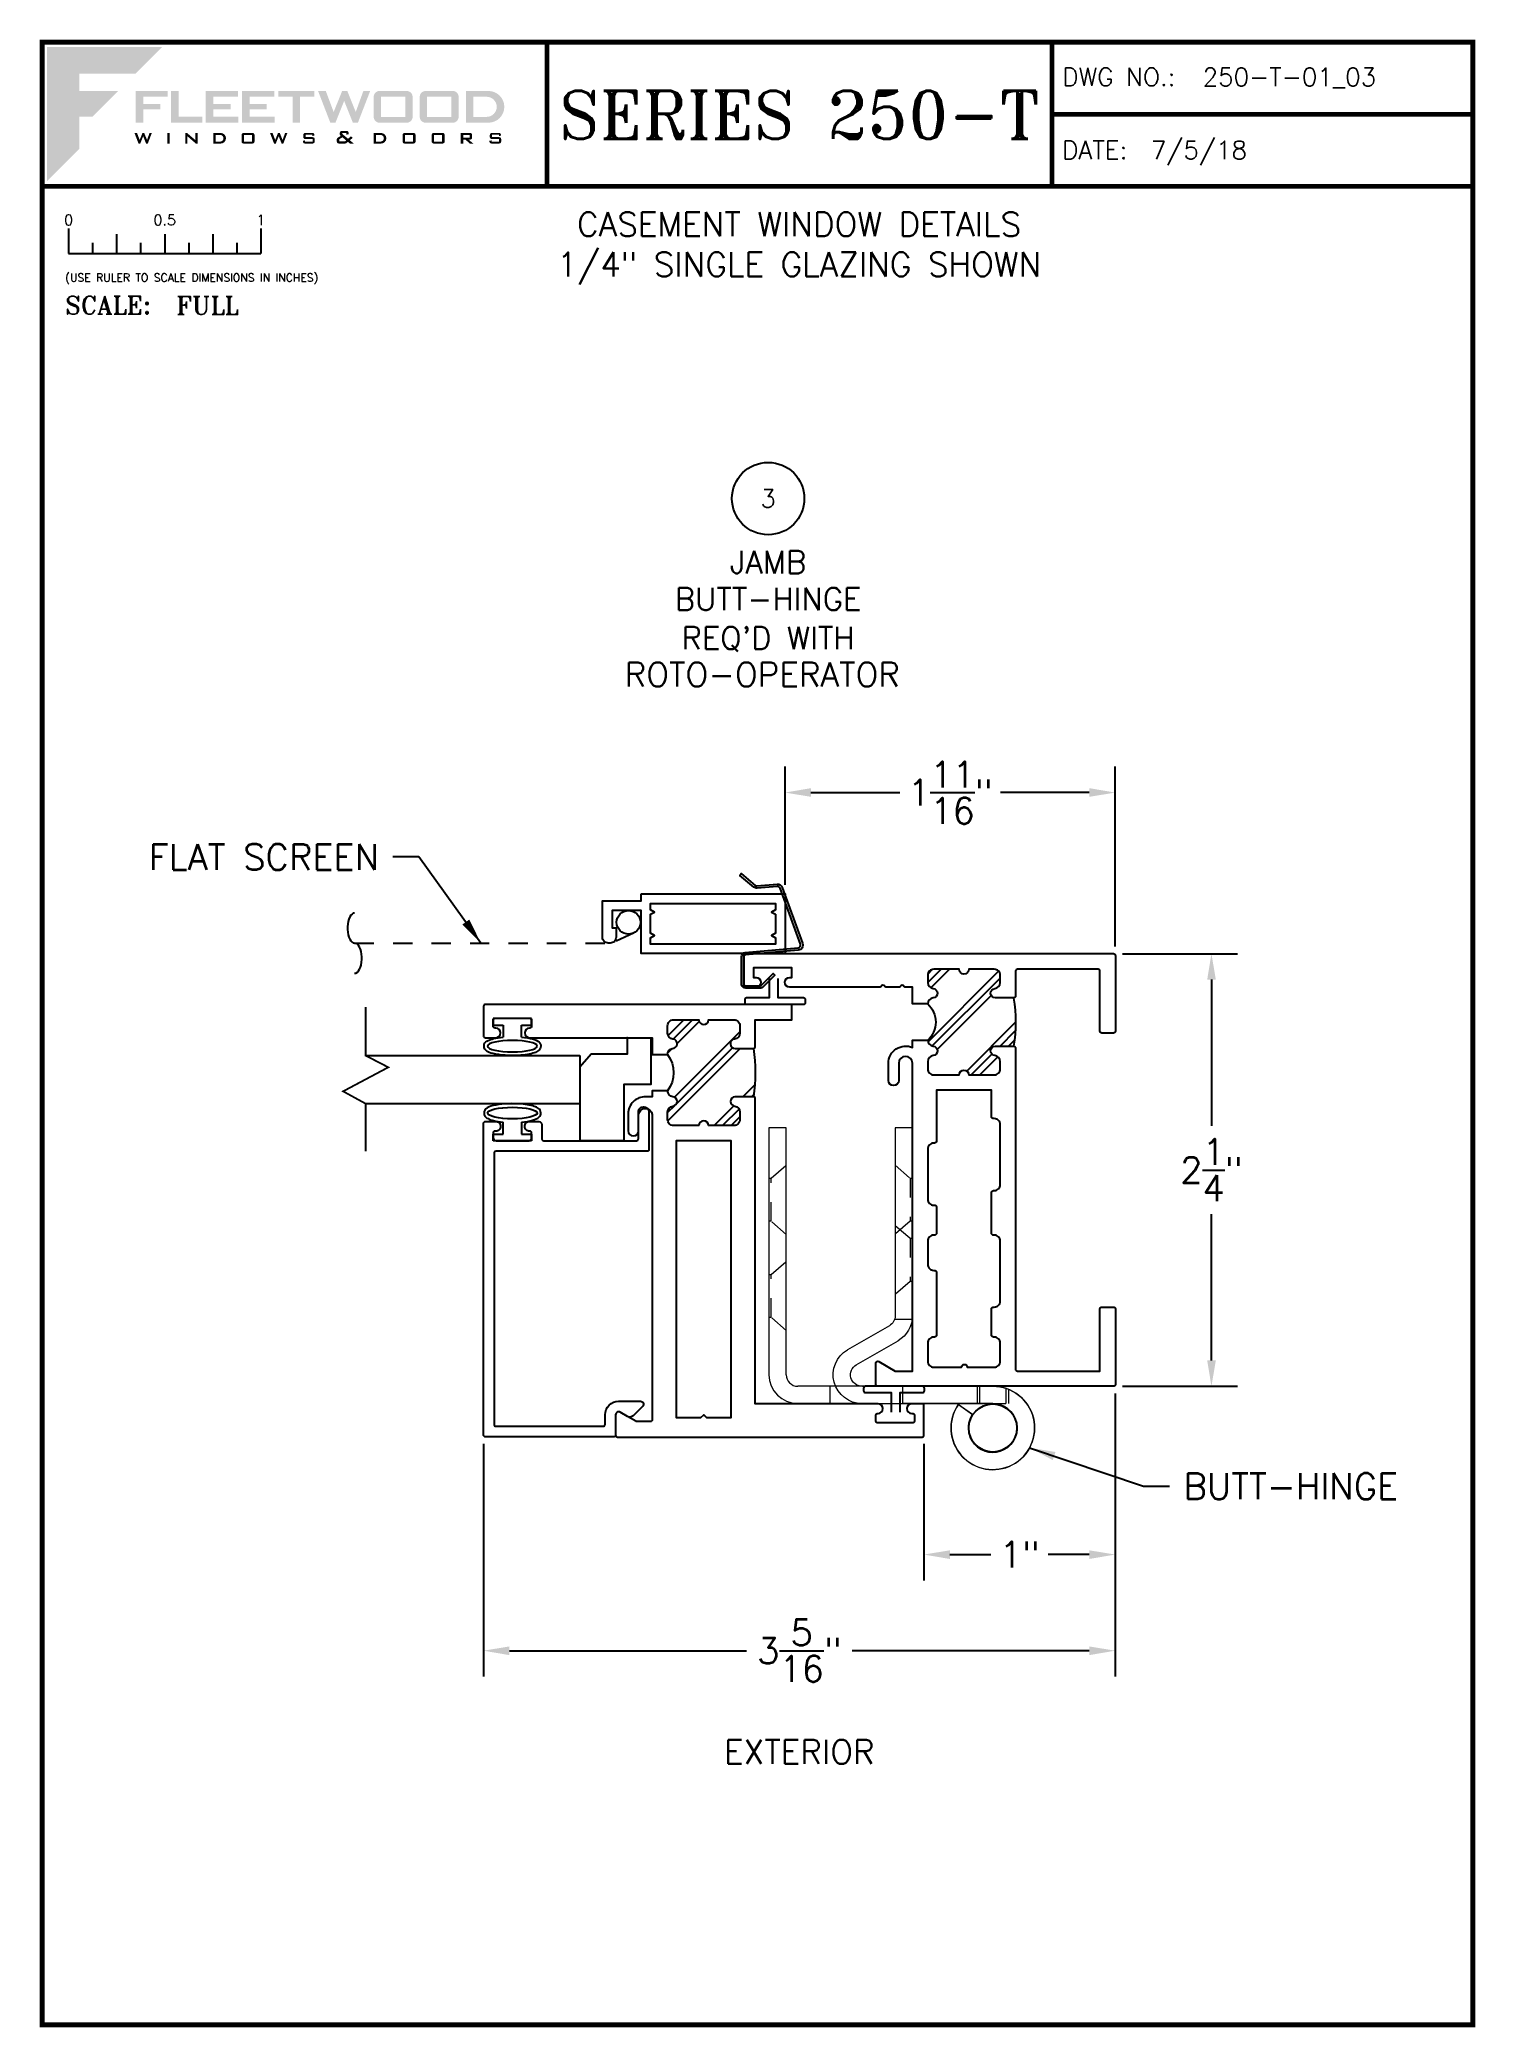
# Paper-space layout 'DETAIL 3' of a CAD drawing. Extents: x 0.3 to 7.8, y 0.1 to 10.4.
# The model-space entities are those that its viewports show. They can reach past a viewport. Long polylines and large blocks are cut down to what shows.
import ezdxf
from ezdxf.enums import TextEntityAlignment as Align

# ---------------------------------------------------------------- set-up
doc = ezdxf.new("R2010")
doc.units = 0
doc.header["$LTSCALE"] = 0.25
doc.header["$MEASUREMENT"] = 0
doc.linetypes.add('HIDDEN', pattern=[0.375, 0.25, -0.125])
doc.layers.get('0').update_dxf_attribs({"linetype": 'CONTINUOUS'})
doc.layers.get('DEFPOINTS').update_dxf_attribs({"linetype": 'CONTINUOUS'})
for name, color, linetype in [('DIM', 7, 'CONTINUOUS'), ('FRAME', 1, 'CONTINUOUS'), ('GLASS', 7, 'CONTINUOUS'), ('MISC', 7, 'CONTINUOUS'), ('SCREEN', 92, 'CONTINUOUS'), ('SCREEN_CLIP', 7, 'CONTINUOUS'), ('VENT', 5, 'CONTINUOUS'), ('YK_GLASS_STOP', 5, 'CONTINUOUS')]:
    doc.layers.add(name, color=color, linetype=linetype)
doc.layers.add('VP', color=40, linetype='CONTINUOUS', plot=False)
doc.layers.get('VP').off()
doc.styles.add('ROMANS', font='romans')
doc.styles.add('ROMANT', font='romant')
doc.styles.add('SIMPLEX-094', font='simplex.shx', dxfattribs={"height": 0.094})
doc.styles.get("Standard").update_dxf_attribs({"font": 'simplex.shx'})
doc.dimstyles.new('FULL SCALE', dxfattribs={"dimscale": 0.75, "dimtxt": 0.18, "dimasz": 0.18, "dimexe": 0.18, "dimexo": 0.0625, "dimgap": 0.096, "dimtad": 0, "dimtih": 1, "dimtoh": 1, "dimdec": 4, "dimzin": 0, "dimdsep": 46, "dimlunit": 4, "dimtxsty": 'Standard', "dimcen": 0.09, "dimadec": 0, "dimazin": 0, "dimtfac": 1, "dimtdec": 4, "dimtofl": 0, "dimtmove": 0, "dimatfit": 3, "dimfxl": 0, "dimtolj": 1, "dimtzin": 0, "dimarcsym": 0})

# ---------------------------------------------------------------- blocks, each defined once
blk = doc.blocks.new('sectball')
blk.add_circle((0, 0), 0.125)
blk.add_attdef('NO', text='', height=0.062).set_placement((0, 0), align=Align.MIDDLE_CENTER)
for tag, p in [('LINE1', (0, -0.2588)), ('LINE2', (0, -0.3864)), ('LINE3', (0, -0.5214))]:
    blk.add_attdef(tag, text='', height=0.078).set_placement(p, align=Align.CENTER)
blk = doc.blocks.new('*D43')
at = {"layer": 'DEFPOINTS', "color": 0}
for p in [(5.892, 3.456), (2.607, 3.193), (5.892, 2.071)]:
    blk.add_point(p, dxfattribs=at)
at = {"layer": 'DIM', "color": 0, "lineweight": -2}
for p, q in [((5.892, 3.409), (5.892, 1.936)), ((2.607, 3.146), (2.607, 1.936)), ((2.742, 2.071), (3.975, 2.071)), ((5.757, 2.071), (4.524, 2.071))]:
    blk.add_line(p, q, dxfattribs=at)
at = {"layer": 'DIM', "color": 0}
for points in [[(2.742, 2.093), (2.742, 2.048), (2.607, 2.071)], [(5.757, 2.093), (5.757, 2.048), (5.892, 2.071)]]:
    blk.add_solid(points, dxfattribs=at)
at = {"layer": 'DIM', "color": 0, "insert": (4.25, 2.071), "char_height": 0.135, "attachment_point": 5}
blk.add_mtext('\\A1;3{\\H1.000000x;\\S5/16;}"', dxfattribs=at)
blk = doc.blocks.new('*D94')
at = {"color": 0, "lineweight": -2}
for p, q in [((5.892, 3.409), (5.892, 2.436)), ((4.897, 3.146), (4.897, 2.436)), ((5.032, 2.571), (5.245, 2.571)), ((5.757, 2.571), (5.544, 2.571))]:
    blk.add_line(p, q, dxfattribs=at)
at = {"color": 0}
for points in [[(5.032, 2.593), (5.032, 2.548), (4.897, 2.571)], [(5.757, 2.593), (5.757, 2.548), (5.892, 2.571)]]:
    blk.add_solid(points, dxfattribs=at)
at = {"layer": 'DEFPOINTS', "color": 0}
for p in [(5.892, 3.456), (4.897, 3.193), (4.897, 2.571)]:
    blk.add_point(p, dxfattribs=at)
at = {"color": 0, "insert": (5.395, 2.571), "char_height": 0.135, "attachment_point": 5}
blk.add_mtext('\\A1;1"', dxfattribs=at)
blk = doc.blocks.new('*D99')
at = {"color": 0, "lineweight": -2}
for p, q in [((5.929, 5.696), (6.527, 5.696)), ((6.392, 5.561), (6.392, 4.8)), ((6.392, 3.581), (6.392, 4.341)), ((5.929, 3.446), (6.527, 3.446))]:
    blk.add_line(p, q, dxfattribs=at)
at = {"color": 0}
for points in [[(6.37, 5.561), (6.415, 5.561), (6.392, 5.696)], [(6.37, 3.581), (6.415, 3.581), (6.392, 3.446)]]:
    blk.add_solid(points, dxfattribs=at)
at = {"layer": 'DEFPOINTS', "color": 0}
for p in [(5.882, 5.696), (5.882, 3.446), (6.392, 3.446)]:
    blk.add_point(p, dxfattribs=at)
at = {"color": 0, "insert": (6.392, 4.571), "char_height": 0.135, "attachment_point": 5}
blk.add_mtext('\\A1;2{\\H1.000000x;\\S1/4;}"', dxfattribs=at)
blk = doc.blocks.new('Full')
for p, q in [((0.137, -0.219), (0.137, -0.35)), ((0.262, -0.294), (0.262, -0.35)), ((0.387, -0.249), (0.387, -0.35)), ((0.512, -0.294), (0.512, -0.35)), ((0.637, -0.249), (0.637, -0.35)), ((0.762, -0.294), (0.762, -0.35)), ((0.887, -0.249), (0.887, -0.35)), ((1.012, -0.294), (1.012, -0.35)), ((1.137, -0.219), (1.137, -0.35)), ((0.137, -0.35), (1.137, -0.35))]:
    blk.add_line(p, q)
for s, p in [('0', (0.137, -0.219)), ('0.5', (0.637, -0.219)), ('1', (1.137, -0.219))]:
    blk.add_text(s, height=0.055).set_placement(p, align=Align.BOTTOM_CENTER)
at = {"style": 'ROMANS'}
blk.add_text('(USE RULER TO SCALE DIMENSIONS IN INCHES)', height=0.04115, dxfattribs=at).set_placement((0.12, -0.495))
blk = doc.blocks.new('Fleetwood_Logo_6-10-15')
h = blk.add_hatch(color=154)
h.dxf.hatch_style = 1
h.paths.add_polyline_path([(0.2526, -0.0017), (0.0019, -0.0017), (0.0019, -0.2942), (0.0725, -0.2236), (0.0725, -0.1535), (0.1007, -0.1535), (0.1567, -0.0976), (0.0725, -0.0976), (0.0725, -0.0596), (0.1946, -0.0596)])
h = blk.add_hatch(color=251)
h.dxf.hatch_style = 1
h.paths.add_polyline_path([(0.2487, -0.1256), (0.2112, -0.1256), (0.2112, -0.1102), (0.2647, -0.1102), (0.2647, -0.0976), (0.1946, -0.0976), (0.1946, -0.1667), (0.2112, -0.1667), (0.2112, -0.1377), (0.2487, -0.1377)])
h = blk.add_hatch(color=251)
h.dxf.hatch_style = 1
h.paths.add_polyline_path([(0.2886, -0.0976), (0.272, -0.0976), (0.272, -0.1667), (0.3401, -0.1667), (0.3401, -0.1535), (0.2886, -0.1535)])
h = blk.add_hatch(color=251)
h.dxf.hatch_style = 1
h.paths.add_polyline_path([(0.4175, -0.0976), (0.3474, -0.0976), (0.3474, -0.1667), (0.4185, -0.1667), (0.4185, -0.1534), (0.364, -0.1534), (0.364, -0.1377), (0.4015, -0.1377), (0.4015, -0.1256), (0.364, -0.1256), (0.364, -0.1102), (0.4175, -0.1102)])
h = blk.add_hatch(color=251)
h.dxf.hatch_style = 1
h.paths.add_polyline_path([(0.4965, -0.0976), (0.4264, -0.0976), (0.4264, -0.1667), (0.4975, -0.1667), (0.4975, -0.1534), (0.443, -0.1534), (0.443, -0.1377), (0.4804, -0.1377), (0.4804, -0.1256), (0.443, -0.1256), (0.443, -0.1102), (0.4965, -0.1102)])
h = blk.add_hatch(color=251)
h.dxf.hatch_style = 1
h.paths.add_polyline_path([(0.5842, -0.0976), (0.5054, -0.0976), (0.5054, -0.1102), (0.5365, -0.1102), (0.5365, -0.1667), (0.5531, -0.1667), (0.5531, -0.1102), (0.5842, -0.1102)])
h = blk.add_hatch(color=251)
h.dxf.hatch_style = 1
h.paths.add_polyline_path([(0.6089, -0.0976), (0.5921, -0.0976), (0.6188, -0.1667), (0.63, -0.1667), (0.6489, -0.1192), (0.6679, -0.1667), (0.6789, -0.1667), (0.7056, -0.0976), (0.6908, -0.0976), (0.6742, -0.1433), (0.6558, -0.0976), (0.6446, -0.0976), (0.6261, -0.1433)])
h = blk.add_hatch(color=251)
h.dxf.hatch_style = 1
h.paths.add_polyline_path([(0.7853, -0.0976), (0.726, -0.0976, 0.414214), (0.7133, -0.1102), (0.7133, -0.154, 0.414214), (0.726, -0.1667), (0.7853, -0.1667, 0.414214), (0.798, -0.154), (0.798, -0.1102, 0.414214)])
h.paths.add_polyline_path([(0.7819, -0.1102), (0.7819, -0.154), (0.7294, -0.154), (0.7294, -0.1102)], flags=16)
h = blk.add_hatch(color=251)
h.dxf.hatch_style = 1
h.paths.add_polyline_path([(0.8856, -0.0976), (0.8262, -0.0976, 0.414214), (0.8136, -0.1102), (0.8136, -0.154, 0.414214), (0.8262, -0.1667), (0.8856, -0.1667, 0.414214), (0.8982, -0.154), (0.8982, -0.1102, 0.414214)])
h.paths.add_polyline_path([(0.8822, -0.1102), (0.8822, -0.154), (0.8296, -0.154), (0.8296, -0.1102)], flags=16)
h = blk.add_hatch(color=251)
h.dxf.hatch_style = 1
h.paths.add_polyline_path([(0.9632, -0.0976), (0.914, -0.0976), (0.914, -0.1667), (0.9632, -0.1667, 1)])
h.paths.add_polyline_path([(0.9301, -0.1102), (0.9593, -0.1102, -1), (0.9593, -0.154), (0.9301, -0.154)], flags=16)
h = blk.add_hatch(color=7)
h.dxf.hatch_style = 1
h.paths.add_polyline_path([(0.2301, -0.1891), (0.2251, -0.1891), (0.2196, -0.2043), (0.2134, -0.1891), (0.2097, -0.1891), (0.2035, -0.2043), (0.1978, -0.1891), (0.1922, -0.1891), (0.2011, -0.2121), (0.2048, -0.2121), (0.2112, -0.1963), (0.2175, -0.2121), (0.2212, -0.2121)])
h = blk.add_hatch(color=7)
h.dxf.hatch_style = 1
h.paths.add_polyline_path([(0.2691, -0.1891), (0.2637, -0.1891), (0.2637, -0.2118), (0.2637, -0.2121), (0.2691, -0.2121)])
h = blk.add_hatch(color=7)
h.dxf.hatch_style = 1
h.paths.add_polyline_path([(0.3077, -0.1964), (0.3259, -0.2121), (0.3298, -0.2121), (0.3298, -0.1891), (0.325, -0.1891), (0.325, -0.2047), (0.3067, -0.1891), (0.3029, -0.1891), (0.3029, -0.2121), (0.3077, -0.2121)])
h = blk.add_hatch(color=7)
h.dxf.hatch_style = 1
h.paths.add_polyline_path([(0.3801, -0.1891), (0.3637, -0.1891), (0.3637, -0.2121), (0.3801, -0.2121, 1)])
h.paths.add_polyline_path([(0.3691, -0.2079), (0.3691, -0.1933), (0.3788, -0.1933, -1), (0.3788, -0.2079)], flags=16)
h = blk.add_hatch(color=7)
h.dxf.hatch_style = 1
h.paths.add_polyline_path([(0.4537, -0.2079), (0.4537, -0.1933, 0.414214), (0.4495, -0.1891), (0.4297, -0.1891, 0.414214), (0.4255, -0.1933), (0.4255, -0.2079, 0.414214), (0.4297, -0.2121), (0.4495, -0.2121, 0.414214)])
h.paths.add_polyline_path([(0.4308, -0.2079), (0.4308, -0.1933), (0.4484, -0.1933), (0.4484, -0.2079)], flags=16)
h = blk.add_hatch(color=7)
h.dxf.hatch_style = 1
h.paths.add_polyline_path([(0.5253, -0.1891), (0.5203, -0.1891), (0.5148, -0.2043), (0.5087, -0.1891), (0.5049, -0.1891), (0.4988, -0.2043), (0.493, -0.1891), (0.4874, -0.1891), (0.4963, -0.2121), (0.5001, -0.2121), (0.5064, -0.1963), (0.5127, -0.2121), (0.5164, -0.2121)])
h = blk.add_hatch(color=7)
h.dxf.hatch_style = 1
h.paths.add_polyline_path([(0.5801, -0.1891), (0.5643, -0.1891, 0.414214), (0.56, -0.1933), (0.56, -0.1981, 0.414214), (0.5643, -0.2024), (0.58, -0.2024), (0.58, -0.2078), (0.5637, -0.2078), (0.5637, -0.2052), (0.5591, -0.2062), (0.5591, -0.2078, 0.414214), (0.5634, -0.2121), (0.5805, -0.2121, 0.414214), (0.5848, -0.2078), (0.5848, -0.2024, 0.414214), (0.5805, -0.1982), (0.5648, -0.1982), (0.5648, -0.193), (0.5798, -0.193), (0.5798, -0.1958), (0.5843, -0.1948), (0.5843, -0.1933, 0.414214)])
h = blk.add_hatch(color=7)
h.dxf.hatch_style = 1
h.paths.add_polyline_path([(0.645, -0.1913, -0.222262), (0.6447, -0.1906), (0.6447, -0.1892), (0.6535, -0.1892), (0.6535, -0.193), (0.6587, -0.1918), (0.6587, -0.189, 0.414214), (0.6544, -0.1847), (0.6437, -0.1847, 0.414214), (0.6394, -0.189), (0.6394, -0.1922, 0.222262), (0.6407, -0.1948), (0.6415, -0.1955), (0.6345, -0.1998, 0.260684), (0.6329, -0.2027), (0.6329, -0.2078, 0.414214), (0.6372, -0.2121), (0.6514, -0.2121, 0.17577), (0.6536, -0.2113), (0.657, -0.2085), (0.6614, -0.2121), (0.6699, -0.2121), (0.6613, -0.2049), (0.6676, -0.1997), (0.6637, -0.1964), (0.6574, -0.2017)])
h.paths.add_polyline_path([(0.6532, -0.2052), (0.6509, -0.2072, -0.17577), (0.6502, -0.2074), (0.6382, -0.2074), (0.6382, -0.2033, -0.260684), (0.6387, -0.2025), (0.6451, -0.1985)], flags=16)
h = blk.add_hatch(color=7)
h.dxf.hatch_style = 1
h.paths.add_polyline_path([(0.7294, -0.1891), (0.713, -0.1891), (0.713, -0.2121), (0.7294, -0.2121, 1)])
h.paths.add_polyline_path([(0.7184, -0.2079), (0.7184, -0.1933), (0.7281, -0.1933, -1), (0.7281, -0.2079)], flags=16)
h = blk.add_hatch(color=7)
h.dxf.hatch_style = 1
h.paths.add_polyline_path([(0.8045, -0.2079), (0.8045, -0.1933, 0.414214), (0.8003, -0.1891), (0.7805, -0.1891, 0.414214), (0.7763, -0.1933), (0.7763, -0.2079, 0.414214), (0.7805, -0.2121), (0.8003, -0.2121, 0.414214)])
h.paths.add_polyline_path([(0.7816, -0.2079), (0.7816, -0.1933), (0.7992, -0.1933), (0.7992, -0.2079)], flags=16)
h = blk.add_hatch(color=7)
h.dxf.hatch_style = 1
h.paths.add_polyline_path([(0.8678, -0.2079), (0.8678, -0.1933, 0.414214), (0.8636, -0.1891), (0.8438, -0.1891, 0.414214), (0.8396, -0.1933), (0.8396, -0.2079, 0.414214), (0.8438, -0.2121), (0.8636, -0.2121, 0.414214)])
h.paths.add_polyline_path([(0.8449, -0.2079), (0.8449, -0.1933), (0.8624, -0.1933), (0.8624, -0.2079)], flags=16)
h = blk.add_hatch(color=7)
h.dxf.hatch_style = 1
h.paths.add_polyline_path([(0.9277, -0.1993), (0.9277, -0.1933, 0.414214), (0.9235, -0.1891), (0.9028, -0.1891), (0.9028, -0.2121), (0.9082, -0.2121), (0.9082, -0.2035), (0.9131, -0.2035), (0.9224, -0.2121), (0.9303, -0.2121), (0.9197, -0.2035), (0.9235, -0.2035, 0.414214)])
h.paths.add_polyline_path([(0.9082, -0.1993), (0.9082, -0.1933), (0.9214, -0.1933, -0.414214), (0.9224, -0.1943), (0.9224, -0.1983, -0.414214), (0.9214, -0.1993)], flags=16)
h = blk.add_hatch(color=7)
h.dxf.hatch_style = 1
h.paths.add_polyline_path([(0.9867, -0.1982), (0.971, -0.1982), (0.971, -0.193), (0.9859, -0.193), (0.9859, -0.1958), (0.9905, -0.1948), (0.9905, -0.1933, 0.414214), (0.9863, -0.1891), (0.9705, -0.1891, 0.414214), (0.9662, -0.1933), (0.9662, -0.1981, 0.414214), (0.9705, -0.2024), (0.9862, -0.2024), (0.9862, -0.2078), (0.9699, -0.2078), (0.9699, -0.2052), (0.9653, -0.2062), (0.9653, -0.2078, 0.414214), (0.9696, -0.2121), (0.9867, -0.2121, 0.414214), (0.991, -0.2078), (0.991, -0.2024, 0.414214)])
blk = doc.blocks.new('A-SIZE_P')
at = {"const_width": 0.025}
blk.add_lwpolyline([(0.313, 0.125), (7.751, 0.125), (7.751, 10.437), (0.313, 10.437)], close=True, dxfattribs=at)
for points in [[(2.938, 10.437), (2.938, 9.687)], [(5.563, 10.437), (5.563, 9.687)], [(5.563, 10.062), (7.751, 10.062)], [(0.313, 9.687), (7.751, 9.687)]]:
    blk.add_lwpolyline(points, dxfattribs=at)
at = {"xscale": 2.387023416083395, "yscale": 2.387023416083395, "zscale": 2.387023416083395}
blk.add_blockref('Fleetwood_Logo_6-10-15', (0.334, 10.416), dxfattribs=at)
for s, style, p in [('DWG NO.:', 'SIMPLEX-094', (5.617, 10.209)), ('DATE:', 'SIMPLEX-094', (5.616, 9.829)), ('SCALE:', 'ROMANT', (0.433, 9.022))]:
    blk.add_text(s, height=0.094, dxfattribs=dict(style=style)).set_placement(p)
for tag, p, style in [('DWG_NO', (6.346, 10.209), 'SIMPLEX-094'), ('DATE', (6.077, 9.829), 'SIMPLEX-094'), ('SCALE', (1.011, 9.02), 'ROMANT')]:
    blk.add_attdef(tag, p, '', height=0.094, dxfattribs=dict(style=style))
for tag, height, style, width, p, p2 in [('DWG_NO_F', 0.094, 'SIMPLEX-094', 1.745692, (6.347, 10.209), (7.683, 10.209)), ('PRODUCT', 0.25, 'ROMANT', 1.390728, (3.001, 9.934), (5.5, 9.934))]:
    blk.add_attdef(tag, text='', height=height, dxfattribs=dict(style=style, width=width)).set_placement(p, p2, align=Align.FIT)
blk = doc.blocks.new('*D100')
at = {"color": 0, "lineweight": -2}
for p, q in [((4.175, 6.055), (4.175, 6.669)), ((5.892, 5.733), (5.892, 6.669)), ((4.31, 6.534), (4.772, 6.534)), ((5.757, 6.534), (5.295, 6.534))]:
    blk.add_line(p, q, dxfattribs=at)
at = {"color": 0}
for points in [[(4.31, 6.557), (4.31, 6.512), (4.175, 6.534)], [(5.757, 6.557), (5.757, 6.512), (5.892, 6.534)]]:
    blk.add_solid(points, dxfattribs=at)
at = {"layer": 'DEFPOINTS', "color": 0}
for p in [(4.175, 6.534), (4.175, 6.008), (5.892, 5.686)]:
    blk.add_point(p, dxfattribs=at)
at = {"color": 0, "insert": (5.034, 6.534), "char_height": 0.135, "attachment_point": 5}
blk.add_mtext('\\A1;1{\\H1.000000x;\\S11/16;}"', dxfattribs=at)
blk = doc.blocks.new('05P19-BLOCK-OG')
h = blk.add_hatch()
h.set_pattern_fill('PLAST', angle=45, style=0)
h.paths.add_polyline_path([(0.006, 1.12, -1), (0.006, 1.17), (0.006, 1.302, 0.414214), (-0.025, 1.333), (-0.063, 1.333, 0.38311), (-0.094, 1.305, -0.947716), (-0.143, 1.308), (-0.143, 1.403, 0.081165), (-0.394, 1.403), (-0.394, 1.308, -0.947716), (-0.443, 1.305, 0.38311), (-0.474, 1.333), (-0.512, 1.333, 0.414214), (-0.544, 1.302), (-0.544, 1.17, -1), (-0.544, 1.12), (-0.544, 0.988, 0.414214), (-0.512, 0.957), (-0.474, 0.957, 0.38311), (-0.443, 0.985, -0.898027), (-0.394, 0.985, 0.009247), (-0.394, 0.984, 0.372543), (-0.363, 0.957, -0.436275), (-0.174, 0.957, 0.38311), (-0.143, 0.985, -0.898027), (-0.094, 0.985, 0.38311), (-0.063, 0.957), (-0.025, 0.957, 0.414214), (0.006, 0.988)])
for points in [[(-0.394, 0.984, -0.009247), (-0.394, 0.985, 0.898027), (-0.443, 0.985, -0.38311), (-0.474, 0.957), (-0.512, 0.957, -0.414214), (-0.544, 0.988), (-0.544, 1.12, 1), (-0.544, 1.17), (-0.544, 1.302, -0.414214), (-0.512, 1.333), (-0.474, 1.333, -0.38311), (-0.443, 1.305, 0.947716), (-0.394, 1.308), (-0.394, 1.403, 0.414214), (-0.404, 1.413), (-2.073, 1.413, -0.414214), (-2.084, 1.423), (-2.084, 1.852), (-1.761, 1.852, 0.414214), (-1.751, 1.862), (-1.751, 1.922, 0.414214), (-1.761, 1.932), (-2.154, 1.932, 0.414214), (-2.163, 1.922), (-2.163, 0.697, 0.414214), (-2.154, 0.687), (-2.042, 0.687, 0.57735), (-2.034, 0.702), (-2.084, 0.788), (-2.084, 0.877), (-0.483, 0.877, -1), (-0.483, 0.806), (-0.572, 0.806, 1), (-0.572, 0.752), (-0.483, 0.752, 0.536675), (-0.401, 0.877), (-0.363, 0.877), (-0.363, 0.957, -0.38311), (-0.394, 0.985)], [(-0.143, 0.984, 0.009247), (-0.143, 0.985, -0.38311), (-0.174, 0.957), (-0.174, 0.877), (-0.087, 0.877), (-0.087, 0.838, 0.317837), (-0.083, 0.833, -0.707107), (-0.083, 0.814, 0.317837), (-0.087, 0.81), (-0.087, 0.738, 0.317837), (-0.083, 0.733, -0.707107), (-0.083, 0.714, 0.317837), (-0.087, 0.71), (-0.087, 0.239, 1), (-0.037, 0.239), (-0.037, 0.25), (0.014, 0.25), (0.014, 0.05), (-0.037, 0.05), (-0.037, 0.064, 1), (-0.087, 0.064), (-0.087, 0.01, 0.414214), (-0.076, 0), (0.076, 0, 0.414214), (0.087, 0.01), (0.087, 1.922, 0.414214), (0.076, 1.932), (-0.316, 1.932, 0.414214), (-0.326, 1.922), (-0.326, 1.862, 0.414214), (-0.316, 1.852), (-0.003, 1.852, -0.414214), (0.006, 1.842), (0.006, 1.423, -0.414214), (-0.003, 1.413), (-0.134, 1.413, 0.414214), (-0.143, 1.403), (-0.143, 1.308, 0.947716), (-0.094, 1.305, -0.38311), (-0.063, 1.333), (-0.025, 1.333, -0.414214), (0.006, 1.302), (0.006, 1.17, 1), (0.006, 1.12), (0.006, 0.988, -0.414214), (-0.025, 0.957), (-0.063, 0.957, -0.38311), (-0.094, 0.985, 0.898027), (-0.143, 0.985)]]:
    blk.add_lwpolyline(points, format="xyb")
blk.add_lwpolyline([(-1.377, 0.988, -0.414214), (-1.408, 0.957), (-1.529, 0.957, -0.414214), (-1.56, 0.988), (-1.56, 0.992, 0.414214), (-1.569, 1.002), (-1.897, 1.002, 0.414214), (-1.907, 0.992), (-1.907, 0.988, -0.414214), (-1.938, 0.957), (-2.032, 0.957, -0.414214), (-2.064, 0.988), (-2.064, 1.132, 1), (-2.064, 1.162), (-2.064, 1.302, -0.414214), (-2.032, 1.333), (-1.938, 1.333, -0.414214), (-1.907, 1.302), (-1.907, 1.302), (-1.907, 1.298, 0.414214), (-1.897, 1.288), (-1.761, 1.288, 0.414214), (-1.751, 1.298), (-1.751, 1.302), (-1.751, 1.302, -0.414214), (-1.72, 1.333), (-1.408, 1.333, -0.414214), (-1.377, 1.302), (-1.377, 1.302), (-1.377, 1.298, 0.414214), (-1.367, 1.288), (-1.155, 1.288, 0.414214), (-1.145, 1.298), (-1.145, 1.302), (-1.145, 1.302, -0.414214), (-1.114, 1.333), (-0.802, 1.333, -0.414214), (-0.771, 1.302), (-0.771, 1.302), (-0.771, 1.298, 0.414214), (-0.761, 1.288), (-0.623, 1.288), (-0.623, 1.002), (-0.889, 1.002, 0.414214), (-0.898, 0.992), (-0.898, 0.988, -0.414214), (-0.93, 0.957), (-1.19, 0.957, -0.414214), (-1.221, 0.988), (-1.221, 0.992, 0.414214), (-1.23, 1.002), (-1.367, 1.002, 0.414214), (-1.377, 0.992)], format="xyb", close=True)
at = {"color": 7}
for centre, radius, start, end in [((-0.269, 0.638), 0.775, 80.7195, 99.2805), ((-0.269, 0.869), 0.129, 42.8591, 137.1409)]:
    blk.add_arc(centre, radius, start, end, dxfattribs=at)
blk = doc.blocks.new('05P11-Z-BAR')
h = blk.add_hatch()
h.set_pattern_fill('PLAST', angle=45, style=0)
h.set_pattern_definition([(45, (-0.3846, -1e-07), (-0.176777, 0.176777), []), (45, (-0.4067, 0.0221), (-0.176777, 0.176777), []), (45, (-0.4288, 0.0442), (-0.176777, 0.176777), [])])
h.paths.add_polyline_path([(0.006, 1.12, -0.414214), (-0.018, 1.145, -0.414214), (0.006, 1.17), (0.006, 1.302, 0.414214), (-0.025, 1.333), (-0.063, 1.333, 0.38311), (-0.094, 1.305, -0.947716), (-0.143, 1.308), (-0.143, 1.403, 0.087329), (-0.394, 1.403), (-0.394, 1.308, -1), (-0.443, 1.308, 0.352985), (-0.473, 1.333), (-0.512, 1.333, 0.414214), (-0.544, 1.302), (-0.544, 1.17, -0.414214), (-0.518, 1.145, -0.414214), (-0.544, 1.12), (-0.544, 0.988, 0.414214), (-0.512, 0.957), (-0.474, 0.957, 0.38311), (-0.443, 0.985, -0.898027), (-0.394, 0.985, 0.38311), (-0.363, 0.957, -0.325577), (-0.174, 0.957, 0.363634), (-0.143, 0.982, -0.947716), (-0.094, 0.985, 0.38311), (-0.063, 0.957), (-0.025, 0.957, 0.414214), (0.006, 0.988)])
blk.add_line((-0.087, 0.877), (-0.087, 0.877))
for points in [[(-2.164, 2.28, -0.414214), (-2.154, 2.29), (-2.001, 2.29, -0.414214), (-1.991, 2.28), (-1.991, 2.226, -1), (-2.041, 2.226), (-2.041, 2.23, 0.414214), (-2.051, 2.24), (-2.081, 2.24, 0.414214), (-2.091, 2.23), (-2.091, 2.05, 0.414214), (-2.081, 2.04), (-2.051, 2.04, 0.414214), (-2.041, 2.05), (-2.041, 2.051, -1), (-1.991, 2.051), (-1.991, 1.413), (-0.403, 1.413, -0.414214), (-0.394, 1.403), (-0.394, 1.306, -0.888834), (-0.443, 1.306, 0.377258), (-0.474, 1.333), (-0.512, 1.333, 0.414214), (-0.544, 1.302), (-0.544, 1.17, -1), (-0.544, 1.12), (-0.544, 0.988, 0.414214), (-0.512, 0.957), (-0.474, 0.957, 0.383109), (-0.443, 0.985, -0.898027), (-0.394, 0.985, 0.38311), (-0.363, 0.957), (-0.363, 0.877), (-0.394, 0.877), (-0.394, 0.842, -0.414214), (-0.483, 0.752), (-0.571, 0.752, -1), (-0.571, 0.806), (-0.486, 0.806, 0.859155), (-0.486, 0.877), (-2.074, 0.877, 0.414214), (-2.084, 0.867), (-2.084, 0.797, 0.131652), (-2.082, 0.792), (-2.035, 0.709, -0.577353), (-2.048, 0.687), (-2.154, 0.687, -0.414214), (-2.164, 0.697), (-2.164, 2.28)], [(-0.025, 0.957, 0.414214), (0.006, 0.988), (0.006, 1.12, -1), (0.006, 1.17), (0.006, 1.302, 0.414214), (-0.025, 1.333), (-0.063, 1.333, 0.38311), (-0.094, 1.305, -0.947716), (-0.143, 1.308), (-0.143, 1.403, -0.414214), (-0.133, 1.413), (0.006, 1.413), (0.006, 1.603), (0.086, 1.603), (0.086, 0.01, -0.414214), (0.077, 0), (-0.077, 0, -0.414214), (-0.087, 0.01), (-0.087, 0.064, -1), (-0.037, 0.064), (-0.037, 0.06, 0.414214), (-0.027, 0.05), (0.003, 0.05, 0.414214), (0.014, 0.06), (0.014, 0.24, 0.414214), (0.003, 0.25), (-0.027, 0.25, 0.414214), (-0.037, 0.24), (-0.037, 0.239, -1), (-0.087, 0.239), (-0.087, 0.877), (-0.174, 0.877), (-0.174, 0.957, 0.363634), (-0.143, 0.982, -0.947716), (-0.094, 0.985, 0.38311), (-0.063, 0.957), (-0.025, 0.957)]]:
    blk.add_lwpolyline(points, format="xyb")
blk.add_lwpolyline([(-2.063, 1.16), (-2.063, 1.288), (-0.623, 1.288), (-0.623, 1.002), (-2.063, 1.002), (-2.063, 1.129), (-2.048, 1.145)], close=True)
at = {"color": 7}
for centre, radius, start, end in [((-0.269, 0.638), 0.775, 80.7195, 99.2805), ((-0.269, 0.828), 0.16, 53.9319, 126.0681)]:
    blk.add_arc(centre, radius, start, end, dxfattribs=at)
blk = doc.blocks.new('05P05-.25in_GLASS_STOP')
for p, q in [((-0.588, 0.25), (-0.623, 0.25)), ((-0.623, 0.25), (-0.623, 0.05)), ((-0.588, 0.198), (-0.588, 0.25)), ((-0.022, 0.198), (-0.022, 0.25)), ((-0.022, 0.25), (0.013, 0.25)), ((0.013, 0.25), (0.013, 0.05)), ((-0.526, 0.198), (-0.588, 0.198)), ((-0.084, 0.198), (-0.022, 0.198)), ((-0.623, 0.05), (-0.588, 0.05)), ((-0.588, 0.05), (-0.588, 0.103)), ((-0.588, 0.103), (-0.526, 0.103)), ((-0.022, 0.103), (-0.084, 0.103)), ((-0.022, 0.05), (-0.022, 0.103)), ((0.013, 0.05), (-0.022, 0.05))]:
    blk.add_line(p, q)
blk.add_lwpolyline([(-2.048, 0.632, 0.414214), (-1.978, 0.702), (-1.978, 0.817, 0.668179), (-2.003, 0.828), (-2.053, 0.778, 0.339454), (-2.057, 0.748), (-2.035, 0.71, -0.57735), (-2.048, 0.687), (-2.153, 0.687, 0.414214), (-2.163, 0.677), (-2.163, 0.01, 0.414214), (-2.153, 0), (-0.533, 0, 0.414214), (-0.523, 0.01), (-0.523, 0.064, 0.414214), (-0.548, 0.089), (-0.549, 0.089, 0.414214), (-0.573, 0.064), (-0.573, 0.06, -0.414214), (-0.583, 0.05), (-0.608, 0.05, -0.414214), (-0.623, 0.065), (-0.623, 0.235, -0.414214), (-0.608, 0.25), (-0.583, 0.25, -0.414214), (-0.573, 0.24), (-0.573, 0.239, 0.414214), (-0.549, 0.214), (-0.548, 0.214, 0.414214), (-0.523, 0.239), (-0.523, 0.288, 0.414214), (-0.538, 0.303), (-0.613, 0.303, -0.414214), (-0.623, 0.313), (-0.623, 0.795, -0.414214), (-0.613, 0.805), (-0.474, 0.805, 0.414214), (-0.447, 0.832), (-0.447, 0.833, 0.414214), (-0.474, 0.86), (-0.668, 0.86, 0.414214), (-0.678, 0.85), (-0.678, 0.065, -0.414214), (-0.688, 0.055), (-2.098, 0.055, -0.414214), (-2.108, 0.065), (-2.108, 0.622, -0.414214), (-2.098, 0.632)], format="xyb", close=True)
at = {"extrusion": (0, 0, -1)}
blk.add_ellipse((-0.479, 0.15), major_axis=(0, 0.129), ratio=0.232303, dxfattribs=at)
blk.add_ellipse((-0.131, 0.15), major_axis=(0, 0.129), ratio=0.232303)
for points in [[(-0.526, 0.198), (-0.524, 0.219), (-0.521, 0.239), (-0.512, 0.269), (-0.508, 0.28), (-0.495, 0.294), (-0.487, 0.298), (-0.479, 0.298), (-0.468, 0.298), (-0.46, 0.292), (-0.451, 0.279), (-0.447, 0.272), (-0.437, 0.244), (-0.433, 0.215), (-0.428, 0.136), (-0.432, 0.085), (-0.444, 0.034), (-0.448, 0.022), (-0.464, 0.005), (-0.478, 0), (-0.499, 0.008), (-0.504, 0.016), (-0.512, 0.032), (-0.515, 0.041), (-0.522, 0.067), (-0.524, 0.084), (-0.526, 0.103)], [(-0.084, 0.198), (-0.086, 0.219), (-0.089, 0.239), (-0.098, 0.269), (-0.102, 0.28), (-0.115, 0.294), (-0.123, 0.298), (-0.131, 0.298), (-0.142, 0.298), (-0.15, 0.292), (-0.159, 0.279), (-0.163, 0.272), (-0.173, 0.244), (-0.177, 0.215), (-0.182, 0.136), (-0.178, 0.085), (-0.166, 0.034), (-0.162, 0.022), (-0.146, 0.005), (-0.132, 0), (-0.111, 0.008), (-0.106, 0.016), (-0.098, 0.032), (-0.095, 0.041), (-0.088, 0.067), (-0.086, 0.084), (-0.084, 0.103)]]:
    blk.add_open_spline(points, degree=3, knots=[5.075676, 5.075676, 5.075676, 5.075676, 5.596595, 5.596595, 6.055763, 6.055763, 6.283185, 6.283185, 6.283185, 6.572914, 6.572914, 6.862642, 6.862642, 7.608886, 7.608886, 8.676451, 8.676451, 9.18434, 9.18434, 9.518242, 9.518242, 9.852144, 9.852144, 10.186046, 10.186046, 10.631436, 10.631436, 10.631436, 10.631436])
blk = doc.blocks.new('114-FLAT_SCREEN')
blk.add_line((0.142, 0.603), (0.142, 0.602))
at = {"linetype": 'HIDDEN'}
blk.add_line((0.194, 0.481), (0.144, 0.59), dxfattribs=at)
blk.add_lwpolyline([(0.399, 0.442), (0.399, -0.307), (0.087, -0.307), (0.087, 0.442), (0.312, 0.442), (0.312, 0.593), (0.222, 0.593), (0.222, 0.572), (0.172, 0.572, -0.414214), (0.142, 0.602), (0.142, 0.613, -0.414214), (0.172, 0.643), (0.362, 0.643), (0.362, 0.442)], format="xyb", close=True)
blk.add_lwpolyline([(0.292, -0.257), (0.193, -0.257), (0.182, -0.237), (0.17, -0.257), (0.136, -0.257), (0.136, 0.392), (0.17, 0.392), (0.182, 0.372), (0.193, 0.392), (0.292, 0.392), (0.303, 0.372), (0.315, 0.392), (0.348, 0.392), (0.348, -0.257), (0.315, -0.257), (0.303, -0.237)], close=True)
blk.add_circle((0.25, 0.507), 0.0618)
blk = doc.blocks.new('189-001_250-T')
at = {"color": 7, "linetype": 'Continuous', "lineweight": 15}
for p, q in [((-0.532, 0.538), (-0.407, 0.755)), ((-0.329, 0.71), (-0.454, 0.493)), ((-0.217, 0), (-0.217, 0.68)), ((-0.127, 0.68), (-0.127, 0)), ((-1.562, 0.418), (-1.562, 0.508)), ((-1.562, 0.508), (-0.584, 0.508)), ((-0.584, 0.418), (-1.562, 0.418)), ((-0.071, 0.105), (-0.122, 0.18))]:
    blk.add_line(p, q, dxfattribs=at)
at = {"color": 7, "linetype": 'HIDDEN', "lineweight": 0}
for p, q in [((-1.367, 0.508), (-1.299, 0.43)), ((-1.299, 0.43), (-1.075, 0.43)), ((-1.299, 0.43), (-1.299, 0.418)), ((-1.075, 0.43), (-1.007, 0.508)), ((-1.075, 0.418), (-1.075, 0.43)), ((-1.054, 0.508), (-0.987, 0.43)), ((-0.987, 0.43), (-0.762, 0.43)), ((-0.987, 0.43), (-0.987, 0.418)), ((-0.762, 0.43), (-0.695, 0.508)), ((-0.762, 0.418), (-0.762, 0.43)), ((-0.565, 0.419), (-0.565, 0.511))]:
    blk.add_line(p, q, dxfattribs=at)
at = {"color": 7, "linetype": 'Continuous', "lineweight": 15}
for centre, radius, start, end in [((-0.277, 0.68), 0.15, 360, 150), ((-0.277, 0.68), 0.06, 360, 150), ((-0.584, 0.568), 0.06, 270, 330), ((-0.584, 0.568), 0.15, 270, 330), ((0, 0), 0.217, 180, 124.12), ((0, 0), 0.127, 180, 124.2051)]:
    blk.add_arc(centre, radius, start, end, dxfattribs=at)
blk = doc.blocks.new('189-002')
at = {"color": 7, "linetype": 'Continuous', "lineweight": 15}
for p, q in [((-1.074, 1.562), (-1.164, 1.562)), ((-1.164, 1.562), (-1.164, 0.277)), ((-1.074, 0.277), (-1.074, 1.562)), ((-0.846, 0.217), (-1.014, 0.217)), ((-0.846, 0.127), (-0.846, 0.217)), ((-0.678, 0.217), (-0.846, 0.217)), ((-0.678, 0.217), (-0.47, 0.217)), ((-0.47, 0.217), (-0.47, 0.127)), ((-0.47, 0.217), (0, 0.217)), ((-1.014, 0.127), (-0.846, 0.127)), ((-0.846, 0.127), (-0.678, 0.127)), ((-0.678, 0.127), (-0.47, 0.127)), ((0, 0.127), (-0.47, 0.127)), ((-0.179, 0.123), (-0.105, 0.071))]:
    blk.add_line(p, q, dxfattribs=at)
at = {"color": 7, "linetype": 'HIDDEN', "lineweight": 0}
for p, q in [((-1.152, 1.299), (-1.074, 1.367)), ((-1.164, 1.299), (-1.152, 1.299)), ((-1.152, 1.075), (-1.152, 1.299)), ((-1.152, 1.075), (-1.164, 1.075)), ((-1.074, 1.007), (-1.152, 1.075)), ((-1.152, 0.799), (-1.074, 0.867)), ((-1.164, 0.799), (-1.152, 0.799)), ((-1.152, 0.575), (-1.152, 0.799)), ((-1.152, 0.575), (-1.164, 0.575)), ((-1.074, 0.507), (-1.152, 0.575)), ((-0.082, 0.217), (-0.082, 0.127)), ((-0.068, 0.127), (-0.068, 0.217)), ((0, 0.127), (0.068, 0.127)), ((0.068, 0.206), (0.068, 0.127)), ((0.082, 0.201), (0.082, 0.127))]:
    blk.add_line(p, q, dxfattribs=at)
at = {"color": 7, "linetype": 'Continuous', "lineweight": 15}
for centre, radius, start, end in [((-1.014, 0.277), 0.15, 180, 270), ((-1.014, 0.277), 0.06, 180, 270), ((0, 0), 0.217, 145.4498, 90), ((0, 0), 0.127, 145.7685, 90)]:
    blk.add_arc(centre, radius, start, end, dxfattribs=at)
blk = doc.blocks.new('183-003')
blk.add_circle((0, 0), 0.125)
blk = doc.blocks.new('250-T_SS_Butt_Hinge')
for name in ['189-002', '183-003']:
    blk.add_blockref(name, (0, 0))
at = {"xscale": -1, "rotation": 90}
blk.add_blockref('189-001_250-T', (0, 0), dxfattribs=at)

msp = doc.modelspace()

# ---------------------------------------------------------------- linework, layer by layer
at = {"layer": 'GLASS', "color": 7, "linetype": 'Continuous'}
for p, q in [((9.594, 21.285), (10.707, 21.285)), ((9.594, 21.035), (10.707, 21.035))]:
    msp.add_line(p, q, dxfattribs=at)
at = {"layer": 'MISC'}
msp.add_line((10.707, 21.285), (10.707, 21.037), dxfattribs=at)
at = {"layer": 'MISC', "linetype": 'Continuous'}
for points in [[(11.692, 21.686), (11.692, 21.585), (11.575, 21.585, 0.414214), (11.565, 21.575), (11.565, 21.562, 0.414214), (11.575, 21.552), (11.871, 21.552, 0.414214), (11.881, 21.562), (11.881, 21.575, 0.414214), (11.871, 21.585), (11.739, 21.585), (11.739, 21.686)], [(12.373, 19.43), (12.373, 19.532), (12.489, 19.532, 0.414214), (12.499, 19.542), (12.499, 19.555, 0.414214), (12.489, 19.565), (12.193, 19.565, 0.414214), (12.183, 19.555), (12.183, 19.542, 0.414214), (12.193, 19.532), (12.326, 19.532), (12.326, 19.43)]]:
    msp.add_lwpolyline(points, format="xyb", dxfattribs=at)
at = {"layer": 'MISC', "const_width": 0.0094}
msp.add_lwpolyline([(9.594, 20.787), (9.594, 21.035), (9.477, 21.099), (9.712, 21.224), (9.594, 21.285), (9.594, 21.537)], dxfattribs=at)
at = {"layer": 'MISC', "linetype": 'Continuous'}
msp.add_lwpolyline([(10.954, 21.379), (10.954, 21.379), (10.954, 21.293), (10.766, 21.293), (10.707, 21.225), (10.707, 20.843), (10.938, 20.843), (10.938, 21.137), (11.079, 21.137), (11.079, 21.379)], dxfattribs=at)
at = {"layer": 'SCREEN', "linetype": 'HIDDEN'}
msp.add_line((9.537, 21.87), (10.86, 21.87), dxfattribs=at)
at = {"layer": 'SCREEN', "flags": 128}
for points in [[(9.537, 22.026), (9.53, 22.025), (9.524, 22.021), (9.518, 22.015), (9.512, 22.006), (9.507, 21.995), (9.504, 21.983), (9.501, 21.97), (9.5, 21.955), (9.5, 21.941), (9.501, 21.927), (9.504, 21.913), (9.507, 21.901), (9.512, 21.89), (9.518, 21.882), (9.524, 21.875), (9.53, 21.871), (9.537, 21.87)], [(9.537, 21.713), (9.544, 21.714), (9.551, 21.718), (9.557, 21.725), (9.562, 21.734), (9.567, 21.744), (9.571, 21.756), (9.573, 21.77), (9.574, 21.784), (9.574, 21.799), (9.573, 21.813), (9.571, 21.826), (9.567, 21.839), (9.562, 21.849), (9.557, 21.858), (9.551, 21.864), (9.544, 21.868), (9.537, 21.87)]]:
    msp.add_lwpolyline(points, dxfattribs=at)
at = {"layer": 'SCREEN_CLIP'}
msp.add_lwpolyline([(11.56, 21.658, 0.414214), (11.57, 21.648), (11.645, 21.648, 0.198912), (11.652, 21.651), (11.713, 21.711), (11.722, 21.703), (11.661, 21.642, -0.198912), (11.645, 21.636), (11.57, 21.636, -0.414214), (11.548, 21.658), (11.548, 21.799, -0.388879), (11.568, 21.821), (11.842, 21.845, 0.493145), (11.855, 21.865), (11.749, 22.155, 0.339454), (11.734, 22.165), (11.629, 22.156, -0.198912), (11.613, 22.161), (11.539, 22.222), (11.547, 22.232), (11.62, 22.17, 0.198912), (11.628, 22.168), (11.733, 22.177, -0.339454), (11.76, 22.159), (11.866, 21.869, -0.493145), (11.843, 21.833), (11.569, 21.809, 0.388879), (11.56, 21.799)], format="xyb", close=True, dxfattribs=at)

# ---------------------------------------------------------------- block references
msp.add_blockref('250-T_SS_Butt_Hinge', (12.855, 19.348))
at = {"layer": 'FRAME', "xscale": -1, "rotation": 270}
msp.add_blockref('05P19-BLOCK-OG', (11.56, 21.728), dxfattribs=at)
at = {"layer": 'SCREEN', "rotation": 90}
msp.add_blockref('114-FLAT_SCREEN', (11.468, 21.728), dxfattribs=at)
at = {"layer": 'VENT', "xscale": -1, "rotation": 270}
msp.add_blockref('05P11-Z-BAR', (10.207, 21.465), dxfattribs=at)
at = {"layer": 'YK_GLASS_STOP', "xscale": -1, "rotation": 270}
msp.add_blockref('05P05-.25in_GLASS_STOP', (10.207, 21.465), dxfattribs=at)

psp = doc.layouts.new('DETAIL 3')

# ---------------------------------------------------------------- block references
ref = psp.add_blockref('A-SIZE_P', (0, 0))
ref.add_attrib('DATE', '7/5/18', (6.07741, 9.82884), dxfattribs={"height": 0.094, "style": 'SIMPLEX-094'})
ref.add_attrib('SCALE', 'FULL', (1.01101, 9.02035), dxfattribs={"height": 0.094, "style": 'ROMANT'})
ref.add_attrib('PRODUCT', 'SERIES 250-T', dxfattribs={"height": 0.25, "style": 'ROMANT', "width": 0.875}).set_placement((3.0005, 9.93352), (5.5005, 9.93352), align=Align.FIT)
ref.add_attrib('DWG_NO', '250-T-01_03', (6.34634, 10.20879), dxfattribs={"height": 0.094, "style": 'SIMPLEX-094'})
psp.add_blockref('Full', (0.313, 9.687))
at = {"layer": 'DIM', "xscale": 1.504, "yscale": 1.504, "zscale": 1.504}
psp.add_blockref('sectball', (4.0873, 8.06326), dxfattribs=at).add_auto_attribs({'NO': '3', 'LINE1': 'JAMB', 'LINE2': 'BUTT-HINGE', 'LINE3': "REQ'D WITH"})

# ---------------------------------------------------------------- texts
at = {"layer": 'DIM', "char_height": 0.125, "attachment_point": 5}
for s, insert, width in [('CASEMENT WINDOW DETAILS\\P1/4" SINGLE GLAZING SHOWN', (4.24837, 9.36475), 3.1201362), ('ROTO-OPERATOR', (4.05715, 7.14833), 3.1065047), ('EXTERIOR', (4.24961, 1.54482), 3.285)]:
    psp.add_mtext(s, dxfattribs=dict(at, insert=insert, width=width))
at = {"layer": 'DIM', "char_height": 0.135}
for s, insert, attachment_point in [('FLAT SCREEN', (2.06435, 6.1315), 9), ('BUTT-HINGE', (6.24634, 2.99366), 1)]:
    psp.add_mtext(s, dxfattribs=dict(at, insert=insert, attachment_point=attachment_point))

# ---------------------------------------------------------------- dimensions: what is measured, and where the dimension line sits
for base, p1, p2, picture, middle in [((4.17511, 6.53439), (5.89211, 5.686), (4.17511, 6.008), '*D100', (5.03361, 6.53439)), ((4.89711, 2.571), (5.89211, 3.456), (4.89711, 3.193), '*D94', (5.39461, 2.571))]:
    dim = psp.add_linear_dim(base=base, p1=p1, p2=p2, dimstyle='FULL SCALE')
    dim.commit()
    dim.dimension.update_dxf_attribs({"geometry": picture, "text_midpoint": middle})
dim = psp.add_linear_dim(base=(6.39211, 3.446), p1=(5.88211, 5.696), p2=(5.88211, 3.446), angle=90, dimstyle='FULL SCALE')
dim.commit()
dim.dimension.update_dxf_attribs({"geometry": '*D99', "text_midpoint": (6.39211, 4.571), "dimtype": 160})
at = {"layer": 'DIM'}
dim = psp.add_linear_dim(base=(5.89211, 2.071), p1=(2.60711, 3.193), p2=(5.89211, 3.456), dimstyle='FULL SCALE', dxfattribs=at)
dim.commit()
dim.dimension.update_dxf_attribs({"geometry": '*D43', "text_midpoint": (4.24961, 2.071)})

# ---------------------------------------------------------------- leaders
at = {"layer": 'DIM', "annotation_type": 0, "has_hookline": 1}
for points, hookline_direction, text_width in [([(2.59428, 5.751), (2.27135, 6.199), (2.13635, 6.199)], 1, 1.33714), ([(5.44643, 3.1266), (6.03934, 2.92616), (6.17434, 2.92616)], 0, 1.22786)]:
    psp.add_leader(points, dimstyle='FULL SCALE', override={"dimgap": 0.096, "dimtad": 0}, dxfattribs=dict(at, hookline_direction=hookline_direction, text_width=text_width))

# ---------------------------------------------------------------- viewports
at = {"layer": 'VP'}
psp.add_viewport(center=(3.90917, 4.82474), size=(5.2143, 4.2001638), view_center_point=(11.50861, 20.94352), view_height=4.2001637, dxfattribs=at)

doc.saveas('drawing.dxf')
